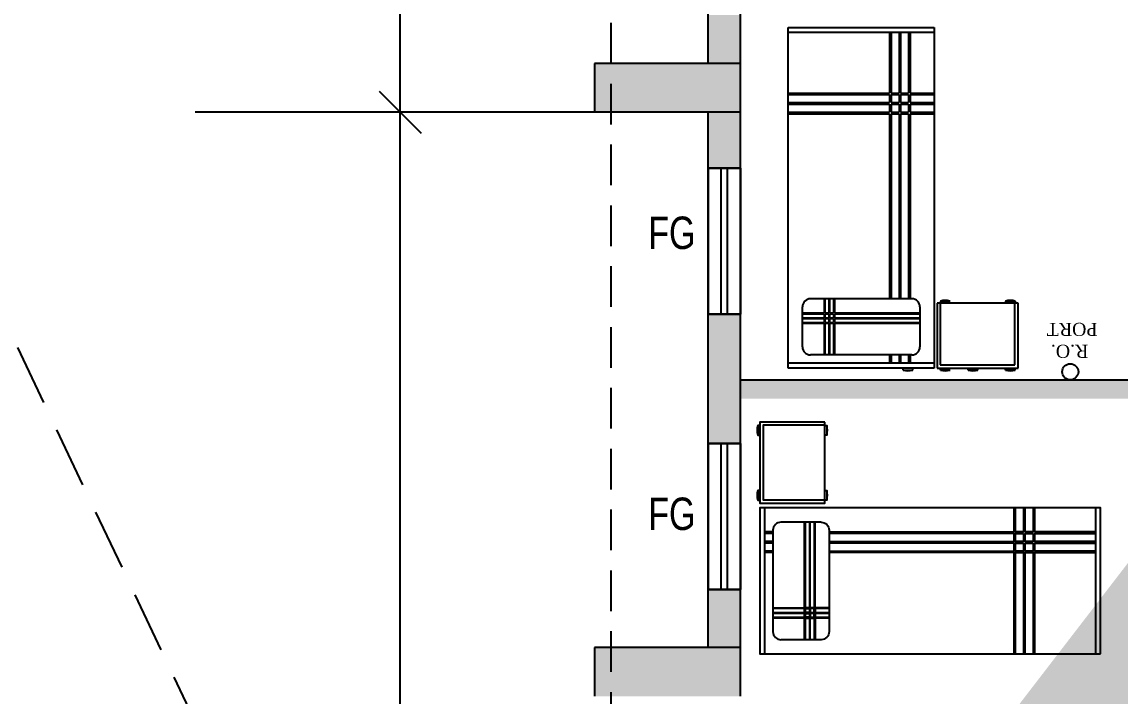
# Model space of a CAD drawing. Extents: x 11034434 to 11724204, y -4674497 to -3911811.
# Drawn here: x 11635964 to 11642733, y -4554832 to -4550677 of the extents above; entities that cross this region are included whole.
import ezdxf

# ---------------------------------------------------------------- set-up
doc = ezdxf.new("R2010")
doc.units = 0
doc.header["$MEASUREMENT"] = 0
doc.linetypes.add('DASHED', pattern=[0.75, 0.5, -0.25])
doc.linetypes.add('DASHED2', pattern=[0.375, 0.25, -0.125])
doc.layers.get('0').update_dxf_attribs({"color": 251, "linetype": 'CONTINUOUS'})
doc.layers.add('HATCH', color=251, linetype='CONTINUOUS')
doc.layers.add('HS', color=251, linetype='CONTINUOUS')
doc.layers.add('OT TEXT', color=251, linetype='CONTINUOUS', lineweight=5)
doc.styles.add('ARIAL', font='arial.ttf', dxfattribs={"width": 0.75})
doc.styles.get("Standard").update_dxf_attribs({"font": 'arial.ttf'})

msp = doc.modelspace()

# ---------------------------------------------------------------- hatches: boundary and pattern name
at = {"layer": 'HATCH', "ltscale": 500}
h = msp.add_hatch(color=251, dxfattribs=at)
h.dxf.hatch_style = 1
h.paths.add_polyline_path([(11633364, -4566323), (11633664, -4566323), (11633664, -4567223), (11633364, -4567223)])
h.paths.add_polyline_path([(11676774, -4570188), (11677674, -4570188), (11677674, -4570488), (11676774, -4570488)])
h.paths.add_polyline_path([(11651189, -4576253), (11651489, -4576253), (11651489, -4577153), (11651189, -4577153)])
h.paths.add_polyline_path([(11673574, -4576253), (11674174, -4576253), (11674174, -4576553), (11673574, -4576553)])
h.paths.add_polyline_path([(11629934, -4558133), (11630684, -4558133), (11630684, -4558433), (11629934, -4558433)])
h.paths.add_polyline_path([(11629934, -4561663), (11630834, -4561663), (11630834, -4561963), (11629934, -4561963)])
h.paths.add_polyline_path([(11666915.7, -4576153), (11667744, -4576153), (11667744, -4576453), (11666915.7, -4576453)])
h.paths.add_polyline_path([(11643159, -4575553), (11643459, -4575553), (11643459, -4576453), (11643159, -4576453)])
h.paths.add_polyline_path([(11636989, -4575703), (11637289, -4575703), (11637289, -4576453), (11636989, -4576453)])
h.paths.add_polyline_path([(11636664, -4576478), (11636964, -4576478), (11636964, -4577228), (11636664, -4577228)])
h.paths.add_polyline_path([(11629934, -4547263), (11630684, -4547263), (11630684, -4547563), (11629934, -4547563)])
h.paths.add_polyline_path([(11676774, -4547263), (11677674, -4547263), (11677674, -4547563), (11676774, -4547563)])
h.paths.add_polyline_path([(11629834, -4566323), (11630134, -4566323), (11630134, -4567223), (11629834, -4567223)])
h.paths.add_polyline_path([(11636664, -4575703), (11636964, -4575703), (11636964, -4576453), (11636664, -4576453)])
h.paths.add_polyline_path([(11676674, -4533533), (11676974, -4533533), (11676974, -4532554.7), (11676674, -4532554.7)])
h.paths.add_polyline_path([(11629934, -4554533), (11630684, -4554533), (11630684, -4554833), (11629934, -4554833)])
h.paths.add_polyline_path([(11658389, -4576253), (11658689, -4576253), (11658689, -4577153), (11658389, -4577153)])
h.paths.add_polyline_path([(11676774, -4527303), (11677674, -4527303), (11677674, -4527603), (11676774, -4527603)])
h.paths.add_polyline_path([(11676774, -4543663), (11677674, -4543663), (11677674, -4543963), (11676774, -4543963)])
h.paths.add_polyline_path([(11629934, -4550933), (11630684, -4550933), (11630684, -4551233), (11629934, -4551233)])
h.paths.add_polyline_path([(11661989, -4570223), (11662289, -4570223), (11662289, -4571123), (11661989, -4571123)])
h.paths.add_polyline_path([(11676774, -4550933), (11677674, -4550933), (11677674, -4551233), (11676774, -4551233)])
h.paths.add_polyline_path([(11634979, -4536533), (11635279, -4536533), (11635279, -4537133), (11634979, -4537133)])
h.paths.add_polyline_path([(11629934, -4536533), (11630834, -4536533), (11630834, -4536833), (11629934, -4536833)])
h.paths.add_polyline_path([(11676774, -4536533), (11677574, -4536533), (11677574, -4536833), (11676774, -4536833)])
h.paths.add_polyline_path([(11673574, -4565263), (11674272.9, -4565263), (11674272.9, -4565563), (11673574, -4565563)])
h.paths.add_polyline_path([(11670744, -4576153), (11671572.3, -4576153), (11671572.3, -4576453), (11670744, -4576453)])
h.paths.add_polyline_path([(11676774, -4558133), (11677674, -4558133), (11677674, -4558433), (11676774, -4558433)])
h.paths.add_polyline_path([(11634979, -4532933), (11635279, -4532933), (11635279, -4533533), (11634979, -4533533)])
h.paths.add_polyline_path([(11635304, -4532933), (11635604, -4532933), (11635604, -4533533), (11635304, -4533533)])
h.paths.add_polyline_path([(11631314, -4532633), (11631614, -4532633), (11631614, -4533533), (11631314, -4533533)])
h.paths.add_polyline_path([(11676774, -4576153), (11677674, -4576153), (11677674, -4576453), (11676774, -4576453)])
h.paths.add_polyline_path([(11649424, -4525003), (11649724, -4525003), (11649724, -4525903), (11649424, -4525903)])
h.paths.add_polyline_path([(11655454, -4525003), (11655754, -4525003), (11655754, -4525903), (11655454, -4525903)])
h.paths.add_polyline_path([(11633364, -4575703), (11633664, -4575703), (11633664, -4576453), (11633364, -4576453)])
h.paths.add_polyline_path([(11635304, -4536533), (11635604, -4536533), (11635604, -4537133), (11635304, -4537133)])
h.paths.add_polyline_path([(11646124, -4525003), (11646424, -4525003), (11646424, -4525903), (11646124, -4525903)])
h.paths.add_polyline_path([(11631314, -4526753), (11631614, -4526753), (11631614, -4527503), (11631314, -4527503)])
h.paths.add_polyline_path([(11634979, -4540133), (11635279, -4540133), (11635279, -4540733), (11634979, -4540733)])
h.paths.add_polyline_path([(11635304, -4540733), (11635604, -4540733), (11635604, -4540133), (11635304, -4540133)])
h.paths.add_polyline_path([(11633364, -4561213), (11633664, -4561213), (11633664, -4561963), (11633364, -4561963)])
h.paths.add_polyline_path([(11634979, -4526753), (11635279, -4526753), (11635279, -4527503), (11634979, -4527503)])
h.paths.add_polyline_path([(11632914, -4576478), (11633664, -4576478), (11633664, -4576778), (11632914, -4576778)])
h.paths.add_polyline_path([(11661989, -4576253), (11662289, -4576253), (11662289, -4577153), (11661989, -4577153)])
h.paths.add_polyline_path([(11633364, -4570223), (11633664, -4570223), (11633664, -4570973), (11633364, -4570973)])
h.paths.add_polyline_path([(11654789, -4576253), (11655089, -4576253), (11655089, -4577153), (11654789, -4577153)])
h.paths.add_polyline_path([(11676774, -4540133), (11677674, -4540133), (11677674, -4540433), (11676774, -4540433)])
h.paths.add_polyline_path([(11629934, -4543663), (11630684, -4543663), (11630684, -4543963), (11629934, -4543963)])
h.paths.add_polyline_path([(11670744, -4576478), (11671344, -4576478), (11671344, -4576778), (11670744, -4576778)])
h.paths.add_polyline_path([(11629659, -4576478), (11630409, -4576478), (11630409, -4576778), (11629659, -4576778)])
h.paths.add_polyline_path([(11667144, -4576478), (11667744, -4576478), (11667744, -4576778), (11667144, -4576778)])
h.paths.add_polyline_path([(11630834, -4540133), (11629934, -4540133), (11629934, -4540433), (11630834, -4540433)])
h.paths.add_polyline_path([(11643159, -4570223), (11643459, -4570223), (11643459, -4571123), (11643159, -4571123)])
h.paths.add_polyline_path([(11647589, -4576253), (11647889, -4576253), (11647889, -4577153), (11647589, -4577153)])
h.paths.add_polyline_path([(11667444, -4570223), (11667744, -4570223), (11667744, -4571123), (11667444, -4571123)])
h.paths.add_polyline_path([(11676774, -4561663), (11677674, -4561663), (11677674, -4561963), (11676774, -4561963)])
h.paths.add_polyline_path([(11676774, -4566923), (11677752.3, -4566923), (11677752.3, -4567223), (11676774, -4567223)])
h.paths.add_polyline_path([(11637734, -4526603), (11638034, -4526603), (11638034, -4527503), (11637734, -4527503)])
edge = h.paths.add_edge_path()
edge.add_line((11658239, -4526603), (11658239, -4527503))
edge.add_line((11670744, -4567223), (11671722.3, -4567223))
edge.add_line((11636664, -4561213), (11636664, -4561963))
edge.add_line((11658539, -4533533), (11658539, -4532633))
edge.add_line((11636964, -4570973), (11636964, -4570223))
edge.add_line((11636989, -4570223), (11636989, -4570973))
h.paths.add_polyline_path([(11655454, -4566923), (11656354, -4566923), (11656354, -4567223), (11655454, -4567223)], flags=17)
h.paths.add_polyline_path([(11640094, -4566323), (11640394, -4566323), (11640394, -4567223), (11640094, -4567223)], flags=17)
h.paths.add_polyline_path([(11636989, -4566473), (11637289, -4566473), (11637289, -4567223), (11636989, -4567223)], flags=17)
h.paths.add_polyline_path([(11636989, -4570223), (11637289, -4570223), (11637289, -4570973), (11636989, -4570973)], flags=17)
h.paths.add_polyline_path([(11645445.7, -4566923), (11646424, -4566923), (11646424, -4567223), (11645445.7, -4567223)], flags=17)
h.paths.add_polyline_path([(11647249.9, -4570223), (11648228.1, -4570223), (11648228.1, -4570523), (11647249.9, -4570523)], flags=17)
h.paths.add_polyline_path([(11660814, -4566923), (11661714, -4566923), (11661714, -4567223), (11660814, -4567223)], flags=17)
h.paths.add_polyline_path([(11649424, -4566923), (11650402.3, -4566923), (11650402.3, -4567223), (11649424, -4567223)], flags=17)
h.paths.add_polyline_path([(11666844, -4566923), (11667744, -4566923), (11667744, -4567223), (11666844, -4567223)], flags=17)
h.paths.add_polyline_path([(11636664, -4566473), (11636964, -4566473), (11636964, -4567223), (11636664, -4567223)], flags=17)
h.paths.add_polyline_path([(11636664, -4570223), (11636964, -4570223), (11636964, -4570973), (11636664, -4570973)], flags=17)
h.paths.add_polyline_path([(11660814, -4540133), (11661714, -4540133), (11661714, -4540433), (11660814, -4540433)], flags=17)
h.paths.add_polyline_path([(11655454, -4532933), (11655754, -4532933), (11655754, -4533533), (11655454, -4533533)], flags=16)
h.paths.add_polyline_path([(11655454, -4547263), (11656354, -4547263), (11656354, -4547563), (11655454, -4547563)], flags=17)
h.paths.add_polyline_path([(11652224, -4531073), (11652824, -4531073), (11652824, -4531373), (11652224, -4531373)], flags=17)
h.paths.add_polyline_path([(11652224, -4533233), (11652824, -4533233), (11652824, -4533533), (11652224, -4533533)], flags=16)
h.paths.add_polyline_path([(11660814, -4561663), (11661714, -4561663), (11661714, -4561963), (11660814, -4561963)], flags=17)
h.paths.add_polyline_path([(11636664, -4561213), (11636964, -4561213), (11636964, -4561963), (11636664, -4561963)], flags=17)
h.paths.add_polyline_path([(11646424, -4551233), (11645524, -4551233), (11645524, -4550933), (11646424, -4550933)], flags=17)
h.paths.add_polyline_path([(11639494, -4558133), (11640394, -4558133), (11640394, -4558433), (11639494, -4558433)], flags=17)
h.paths.add_polyline_path([(11646124, -4561363), (11646424, -4561363), (11646424, -4562263), (11646124, -4562263)], flags=17)
h.paths.add_polyline_path([(11639494, -4561663), (11640394, -4561663), (11640394, -4561963), (11639494, -4561963)], flags=17)
h.paths.add_polyline_path([(11655454, -4558133), (11656354, -4558133), (11656354, -4558433), (11655454, -4558433)], flags=17)
h.paths.add_polyline_path([(11636989, -4561213), (11637289, -4561213), (11637289, -4561963), (11636989, -4561963)], flags=17)
h.paths.add_polyline_path([(11639494, -4554533), (11640394, -4554533), (11640394, -4554833), (11639494, -4554833)], flags=17)
h.paths.add_polyline_path([(11660814, -4543663), (11661714, -4543663), (11661714, -4543963), (11660814, -4543963)], flags=17)
h.paths.add_polyline_path([(11660814, -4554533), (11661714, -4554533), (11661714, -4554833), (11660814, -4554833)], flags=17)
h.paths.add_polyline_path([(11660814, -4550933), (11661714, -4550933), (11661714, -4551233), (11660814, -4551233)], flags=17)
h.paths.add_polyline_path([(11664314, -4565263), (11664914, -4565263), (11664914, -4565563), (11664314, -4565563)], flags=17)
h.paths.add_polyline_path([(11670744, -4547263), (11671644, -4547263), (11671644, -4547563), (11670744, -4547563)], flags=17)
h.paths.add_polyline_path([(11666844, -4547263), (11667744, -4547263), (11667744, -4547563), (11666844, -4547563)], flags=17)
h.paths.add_polyline_path([(11649424, -4554233), (11649724, -4554233), (11649724, -4555133), (11649424, -4555133)], flags=17)
h.paths.add_polyline_path([(11655454, -4554533), (11656354, -4554533), (11656354, -4554833), (11655454, -4554833)], flags=17)
h.paths.add_polyline_path([(11670744, -4566923), (11671722.3, -4566923), (11671722.3, -4567223), (11670744, -4567223)], flags=17)
h.paths.add_polyline_path([(11646124, -4554233), (11646424, -4554233), (11646424, -4555133), (11646124, -4555133)], flags=17)
h.paths.add_polyline_path([(11667444, -4554233), (11667744, -4554233), (11667744, -4555133), (11667444, -4555133)], flags=17)
h.paths.add_polyline_path([(11649424, -4547263), (11650324, -4547263), (11650324, -4547563), (11649424, -4547563)], flags=17)
h.paths.add_polyline_path([(11662541.5, -4533233), (11663441.5, -4533233), (11663441.5, -4533533), (11662541.5, -4533533)], flags=17)
h.paths.add_polyline_path([(11666844, -4533233), (11667744, -4533233), (11667744, -4533533), (11666844, -4533533)], flags=17)
h.paths.add_polyline_path([(11670744, -4533233), (11671644, -4533233), (11671644, -4533533), (11670744, -4533533)], flags=17)
h.paths.add_polyline_path([(11655454, -4550933), (11656354, -4550933), (11656354, -4551233), (11655454, -4551233)], flags=17)
h.paths.add_polyline_path([(11649424, -4550933), (11650324, -4550933), (11650324, -4551233), (11649424, -4551233)], flags=17)
h.paths.add_polyline_path([(11642994, -4565263), (11643594, -4565263), (11643594, -4565563), (11642994, -4565563)], flags=17)
h.paths.add_polyline_path([(11655454, -4540133), (11656354, -4540133), (11656354, -4540433), (11655454, -4540433)], flags=17)
h.paths.add_polyline_path([(11639494, -4550933), (11640394, -4550933), (11640394, -4551233), (11639494, -4551233)], flags=17)
h.paths.add_polyline_path([(11670744, -4550933), (11671644, -4550933), (11671644, -4551233), (11670744, -4551233)], flags=17)
h.paths.add_polyline_path([(11666844, -4550933), (11667744, -4550933), (11667744, -4551233), (11666844, -4551233)], flags=17)
h.paths.add_polyline_path([(11670744, -4554233), (11671044, -4554233), (11671044, -4555133), (11670744, -4555133)], flags=17)
h.paths.add_polyline_path([(11649424, -4557833), (11649724, -4557833), (11649724, -4558733), (11649424, -4558733)], flags=17)
h.paths.add_polyline_path([(11670744, -4561363), (11671044, -4561363), (11671044, -4562263), (11670744, -4562263)], flags=17)
h.paths.add_polyline_path([(11655454, -4543663), (11656354, -4543663), (11656354, -4543963), (11655454, -4543963)], flags=17)
h.paths.add_polyline_path([(11667444, -4543363), (11667744, -4543363), (11667744, -4544263), (11667444, -4544263)], flags=17)
h.paths.add_polyline_path([(11670744, -4543363), (11671044, -4543363), (11671044, -4544263), (11670744, -4544263)], flags=17)
h.paths.add_polyline_path([(11645524, -4547263), (11646424, -4547263), (11646424, -4547563), (11645524, -4547563)], flags=17)
h.paths.add_polyline_path([(11660618.7, -4547262.8), (11661714, -4547263), (11661714, -4547563), (11660618.7, -4547562.8)], flags=17)
h.paths.add_polyline_path([(11639494, -4547263), (11640394, -4547263), (11640394, -4547563), (11639494, -4547563)], flags=17)
h.paths.add_polyline_path([(11654449.9, -4570223), (11655428.1, -4570223), (11655428.1, -4570523), (11654449.9, -4570523)], flags=17)
h.paths.add_polyline_path([(11646124, -4557833), (11646424, -4557833), (11646424, -4558733), (11646124, -4558733)], flags=17)
h.paths.add_polyline_path([(11641979, -4527503), (11642279, -4527503), (11642279, -4526703), (11641979, -4526703)], flags=17)
h.paths.add_polyline_path([(11670744, -4539833), (11671044, -4539833), (11671044, -4540733), (11670744, -4540733)], flags=17)
h.paths.add_polyline_path([(11646124, -4530473), (11646424, -4530473), (11646424, -4531373), (11646124, -4531373)], flags=17)
h.paths.add_polyline_path([(11660814, -4536533), (11661714, -4536533), (11661714, -4536833), (11660814, -4536833)], flags=17)
h.paths.add_polyline_path([(11655454, -4530473), (11655754, -4530473), (11655754, -4531373), (11655454, -4531373)], flags=17)
h.paths.add_polyline_path([(11641979, -4532633), (11642279, -4532633), (11642279, -4533533), (11641979, -4533533)], flags=17)
h.paths.add_polyline_path([(11658239, -4532633), (11658539, -4532633), (11658539, -4533533), (11658239, -4533533)], flags=16)
h.paths.add_polyline_path([(11639494, -4536533), (11640394, -4536533), (11640394, -4536833), (11639494, -4536833)], flags=17)
h.paths.add_polyline_path([(11649424, -4536533), (11650069, -4536533), (11650069, -4536833), (11649424, -4536833)], flags=17)
h.paths.add_polyline_path([(11637734, -4532633), (11638034, -4532633), (11638034, -4533533), (11637734, -4533533)], flags=17)
h.paths.add_polyline_path([(11667444, -4526603), (11667744, -4526603), (11667744, -4527503), (11667444, -4527503)], flags=17)
h.paths.add_polyline_path([(11646124, -4532633), (11646424, -4532633), (11646424, -4533533), (11646124, -4533533)], flags=17)
h.paths.add_polyline_path([(11662841.5, -4526603), (11663141.5, -4526603), (11663141.5, -4527503), (11662841.5, -4527503)], flags=17)
h.paths.add_polyline_path([(11670744, -4536533), (11671644, -4536533), (11671644, -4536833), (11670744, -4536833)], flags=17)
h.paths.add_polyline_path([(11646124, -4543363), (11646424, -4543363), (11646424, -4544263), (11646124, -4544263)], flags=17)
h.paths.add_polyline_path([(11639494, -4540133), (11640394, -4540133), (11640394, -4540433), (11639494, -4540433)], flags=17)
h.paths.add_polyline_path([(11658239, -4526603), (11658539, -4526603), (11658539, -4527503), (11658239, -4527503)], flags=17)
h.paths.add_polyline_path([(11666844, -4536533), (11667744, -4536533), (11667744, -4536833), (11666844, -4536833)], flags=17)
h.paths.add_polyline_path([(11670744, -4526603), (11671044, -4526603), (11671044, -4527503), (11670744, -4527503)], flags=17)
h.paths.add_polyline_path([(11658049.9, -4570223), (11659028.1, -4570223), (11659028.1, -4570523), (11658049.9, -4570523)], flags=17)
h.paths.add_polyline_path([(11655454, -4536533), (11656354, -4536533), (11656354, -4536833), (11655454, -4536833)], flags=17)
h.paths.add_polyline_path([(11655454, -4561663), (11656354, -4561663), (11656354, -4561963), (11655454, -4561963)], flags=17)
h.paths.add_polyline_path([(11649424, -4539833), (11649724, -4539833), (11649724, -4540733), (11649424, -4540733)], flags=17)
h.paths.add_polyline_path([(11660814, -4558133), (11661714, -4558133), (11661714, -4558433), (11660814, -4558433)], flags=17)
h.paths.add_polyline_path([(11646124, -4540733), (11646424, -4540733), (11646424, -4539835.4), (11646124, -4539835.4)], flags=17)
h.paths.add_polyline_path([(11667444, -4557833), (11667744, -4557833), (11667744, -4558733), (11667444, -4558733)], flags=17)
h.paths.add_polyline_path([(11649424, -4561363), (11649724, -4561363), (11649724, -4562263), (11649424, -4562263)], flags=17)
h.paths.add_polyline_path([(11670744, -4557833), (11671044, -4557833), (11671044, -4558733), (11670744, -4558733)], flags=17)
h.paths.add_polyline_path([(11645445.7, -4536533), (11646424, -4536533), (11646424, -4536833), (11645445.7, -4536833)], flags=17)
h.paths.add_polyline_path([(11667444, -4561363), (11667744, -4561363), (11667744, -4562263), (11667444, -4562263)], flags=17)
h.paths.add_polyline_path([(11649424, -4543363), (11649724, -4543363), (11649724, -4544263), (11649424, -4544263)], flags=17)
h.paths.add_polyline_path([(11639494, -4543663), (11640394, -4543663), (11640394, -4543963), (11639494, -4543963)], flags=17)
h.paths.add_polyline_path([(11667444, -4539833), (11667744, -4539833), (11667744, -4540733), (11667444, -4540733)], flags=17)
h.paths.add_polyline_path([(11671044, -4570280.2), (11670744, -4570280.2), (11670744, -4571201.3), (11671044, -4571201.3)])
at = {"layer": 'HS', "lineweight": -3, "ltscale": 500}
h = msp.add_hatch(color=256, dxfattribs=at)
h.dxf.hatch_style = 1
h.paths.add_polyline_path([(11640394, -4547903), (11640394, -4547563), (11640194, -4547563), (11640194, -4547903)])
h.paths.add_polyline_path([(11640194, -4550933), (11640194, -4550633), (11640394, -4550633), (11640394, -4550933)])
h = msp.add_hatch(color=256, dxfattribs=at)
h.dxf.hatch_style = 1
h.paths.add_polyline_path([(11640394, -4553275), (11640394, -4552478), (11640194, -4552478), (11640194, -4553275), (11640394, -4553275)])
h.paths.add_polyline_path([(11640394, -4554533), (11640394, -4554175), (11640194, -4554175), (11640194, -4554533)])
h.paths.add_polyline_path([(11640394, -4551578), (11640394, -4551233), (11640194, -4551233), (11640194, -4551578)])
h = msp.add_hatch(color=256, dxfattribs=at)
h.dxf.hatch_style = 1
h.paths.add_polyline_path([(11646309, -4552998), (11646309, -4552883), (11640394, -4552883), (11640394, -4552998)])

# ---------------------------------------------------------------- linework, layer by layer
at = {"lineweight": 25}
for p, q in [((11638295.4, -4562023), (11638295.4, -4540173)), ((11640394, -4551233), (11640394, -4546824)), ((11640194, -4550933), (11640194, -4547563)), ((11640687.4, -4552810.3), (11640687.4, -4550710.3)), ((11640687.4, -4550710.3), (11641587.4, -4550710.3)), ((11640687.4, -4550739.8), (11641587.4, -4550739.8)), ((11641587.4, -4550710.3), (11641587.4, -4552810.3)), ((11640394, -4550933), (11639494, -4550933)), ((11639494, -4550933), (11639494, -4551233)), ((11640394, -4551233), (11637031.8, -4551233)), ((11640194, -4554533), (11640194, -4551233)), ((11640394, -4554533), (11640394, -4551233)), ((11640194, -4551578), (11640194, -4552478)), ((11640194, -4551578), (11640394, -4551578)), ((11640274, -4552478), (11640274, -4551578)), ((11640314, -4552478), (11640314, -4551578)), ((11640394, -4551578), (11640394, -4552478)), ((11640775.6, -4552680.1), (11640775.6, -4552432.6)), ((11641450.1, -4552383.4), (11640824.8, -4552383.4)), ((11641499.3, -4552432.6), (11641499.3, -4552680.1)), ((11642104.9, -4552410.3), (11641604.9, -4552410.3)), ((11641604.9, -4552410.3), (11641604.9, -4552810.3)), ((11641624.6, -4552410.3), (11641624.6, -4552790.6)), ((11641626, -4552398.1), (11641626, -4552410.3)), ((11641626, -4552398.1), (11641685.1, -4552398.1)), ((11642027, -4552398.1), (11642027, -4552410.3)), ((11642027, -4552398.1), (11642086.1, -4552398.1)), ((11642085.2, -4552790.6), (11642085.2, -4552410.3)), ((11642086.1, -4552398.1), (11642086.1, -4552410.3)), ((11642104.9, -4552810.3), (11642104.9, -4552410.3)), ((11640194, -4552478), (11640394, -4552478)), ((11641587.4, -4552780.8), (11640687.4, -4552780.8)), ((11641450.1, -4552729.3), (11640824.8, -4552729.3)), ((11641587.4, -4552810.3), (11640687.4, -4552810.3)), ((11641396, -4552822.5), (11641396, -4552810.3)), ((11641396, -4552822.5), (11641455.1, -4552822.5)), ((11641455.1, -4552822.5), (11641455.1, -4552810.3)), ((11641604.9, -4552810.3), (11642104.9, -4552810.3)), ((11641624.6, -4552790.6), (11642085.2, -4552790.6)), ((11641626, -4552822.5), (11641626, -4552810.3)), ((11641626, -4552822.5), (11641685.1, -4552822.5)), ((11641797, -4552822.5), (11641797, -4552810.3)), ((11641797, -4552822.5), (11641856.1, -4552822.5)), ((11641856.1, -4552822.5), (11641856.1, -4552810.3)), ((11642027, -4552822.5), (11642027, -4552810.3)), ((11642027, -4552822.5), (11642086.1, -4552822.5)), ((11642086.1, -4552822.5), (11642086.1, -4552810.3)), ((11640394, -4552883), (11646309, -4552883)), ((11640194, -4553275), (11640194, -4554175)), ((11640194, -4553275), (11640394, -4553275)), ((11640274, -4554175), (11640274, -4553275)), ((11640314, -4554175), (11640314, -4553275)), ((11640394, -4553275), (11640394, -4554175)), ((11640394, -4554533), (11640394, -4553333)), ((11640542.3, -4553672.5), (11640542.3, -4554572.5)), ((11642583.3, -4554572.5), (11642583.3, -4553672.5)), ((11640890.5, -4553760.6), (11640643.1, -4553760.6)), ((11640194, -4554175), (11640394, -4554175)), ((11640394, -4554533), (11639494, -4554533)), ((11639494, -4554533), (11639494, -4554833)), ((11640394, -4554833), (11640394, -4554533))]:
    msp.add_line(p, q, dxfattribs=at)
at = {"linetype": 'DASHED2', "lineweight": 25, "ltscale": 1500}
msp.add_line((11640194, -4561663), (11630134, -4540433), dxfattribs=at)
at = {"linetype": 'DASHED', "lineweight": 25, "ltscale": 500}
msp.add_line((11639594, -4540933), (11639594, -4561163), dxfattribs=at)
at = {"lineweight": 25, "ltscale": 0.75}
for p, q in [((11641311.8, -4550739.8), (11641311.8, -4551115.2)), ((11641321.7, -4550739.8), (11641321.7, -4551115.2)), ((11641370.9, -4550739.8), (11641370.9, -4551115.2)), ((11641380.7, -4550739.8), (11641380.7, -4551115.2)), ((11641430, -4550739.8), (11641430, -4551115.2)), ((11641439.8, -4550739.8), (11641439.8, -4551115.2)), ((11640687.4, -4551115.2), (11641311.8, -4551115.2)), ((11640687.4, -4551125), (11641311.8, -4551125)), ((11641311.8, -4551125), (11641311.8, -4551174.2)), ((11641321.7, -4551115.2), (11641370.9, -4551115.2)), ((11641321.7, -4551125), (11641321.7, -4551174.2)), ((11641321.7, -4551125), (11641370.9, -4551125)), ((11641370.9, -4551125), (11641370.9, -4551174.2)), ((11641380.7, -4551115.2), (11641430, -4551115.2)), ((11641380.7, -4551125), (11641380.7, -4551174.2)), ((11641380.7, -4551125), (11641430, -4551125)), ((11641430, -4551125), (11641430, -4551174.2)), ((11641439.8, -4551115.2), (11641587.4, -4551115.2)), ((11641439.8, -4551125), (11641439.8, -4551174.2)), ((11641439.8, -4551125), (11641587.4, -4551125)), ((11640687.4, -4551174.2), (11641311.8, -4551174.2)), ((11640687.4, -4551184.1), (11641311.8, -4551184.1)), ((11641311.8, -4551184.1), (11641311.8, -4551233.3)), ((11641321.7, -4551174.2), (11641370.9, -4551174.2)), ((11641321.7, -4551184.1), (11641321.7, -4551233.3)), ((11641321.7, -4551184.1), (11641370.9, -4551184.1)), ((11641370.9, -4551184.1), (11641370.9, -4551233.3)), ((11641380.7, -4551174.2), (11641430, -4551174.2)), ((11641380.7, -4551184.1), (11641380.7, -4551233.3)), ((11641380.7, -4551184.1), (11641430, -4551184.1)), ((11641430, -4551184.1), (11641430, -4551233.3)), ((11641439.8, -4551174.2), (11641587.4, -4551174.2)), ((11641439.8, -4551184.1), (11641439.8, -4551233.3)), ((11641439.8, -4551184.1), (11641587.4, -4551184.1)), ((11640687.4, -4551233.3), (11641311.8, -4551233.3)), ((11640687.4, -4551243.1), (11641311.8, -4551243.1)), ((11641311.8, -4551243.1), (11641311.8, -4552383.4)), ((11641321.7, -4551233.3), (11641370.9, -4551233.3)), ((11641321.7, -4551243.1), (11641321.7, -4552383.4)), ((11641321.7, -4551243.1), (11641370.9, -4551243.1)), ((11641370.9, -4551243.1), (11641370.9, -4552383.4)), ((11641380.7, -4551233.3), (11641430, -4551233.3)), ((11641380.7, -4551243.1), (11641380.7, -4552383.4)), ((11641380.7, -4551243.1), (11641430, -4551243.1)), ((11641430, -4551243.1), (11641430, -4552383.4)), ((11641439.8, -4551233.3), (11641587.4, -4551233.3)), ((11641439.8, -4551243.1), (11641439.8, -4552383.4)), ((11641439.8, -4551243.1), (11641587.4, -4551243.1)), ((11640908.3, -4552383.4), (11640908.3, -4552470.3)), ((11640913.2, -4552383.4), (11640913.2, -4552470.3)), ((11640937.9, -4552383.4), (11640937.9, -4552470.3)), ((11640942.8, -4552383.4), (11640942.8, -4552470.3)), ((11640967.4, -4552383.4), (11640967.4, -4552470.3)), ((11640972.3, -4552383.4), (11640972.3, -4552470.3)), ((11640775.6, -4552470.3), (11640908.3, -4552470.3)), ((11640775.6, -4552475.2), (11640908.3, -4552475.2)), ((11640775.6, -4552499.8), (11640908.3, -4552499.8)), ((11640775.6, -4552504.8), (11640908.3, -4552504.8)), ((11640908.3, -4552475.2), (11640908.3, -4552499.8)), ((11640908.3, -4552504.8), (11640908.3, -4552529.4)), ((11640913.2, -4552470.3), (11640937.9, -4552470.3)), ((11640913.2, -4552475.2), (11640913.2, -4552499.8)), ((11640913.2, -4552475.2), (11640937.9, -4552475.2)), ((11640913.2, -4552499.8), (11640937.9, -4552499.8)), ((11640913.2, -4552504.8), (11640913.2, -4552529.4)), ((11640913.2, -4552504.8), (11640937.9, -4552504.8)), ((11640937.9, -4552475.2), (11640937.9, -4552499.8)), ((11640937.9, -4552504.8), (11640937.9, -4552529.4)), ((11640942.8, -4552470.3), (11640967.4, -4552470.3)), ((11640942.8, -4552475.2), (11640967.4, -4552475.2)), ((11640942.8, -4552475.2), (11640942.8, -4552499.8)), ((11640942.8, -4552499.8), (11640967.4, -4552499.8)), ((11640942.8, -4552504.8), (11640967.4, -4552504.8)), ((11640942.8, -4552504.8), (11640942.8, -4552529.4)), ((11640967.4, -4552475.2), (11640967.4, -4552499.8)), ((11640967.4, -4552504.8), (11640967.4, -4552529.4)), ((11640972.3, -4552470.3), (11641499.3, -4552470.3)), ((11640972.3, -4552475.2), (11641499.3, -4552475.2)), ((11640972.3, -4552475.2), (11640972.3, -4552499.8)), ((11640972.3, -4552499.8), (11641499.3, -4552499.8)), ((11640972.3, -4552504.8), (11641499.3, -4552504.8)), ((11640972.3, -4552504.8), (11640972.3, -4552529.4)), ((11640775.6, -4552529.4), (11640908.3, -4552529.4)), ((11640775.6, -4552534.3), (11640908.3, -4552534.3)), ((11640908.3, -4552534.3), (11640908.3, -4552729.3)), ((11640913.2, -4552529.4), (11640937.9, -4552529.4)), ((11640913.2, -4552534.3), (11640913.2, -4552729.3)), ((11640913.2, -4552534.3), (11640937.9, -4552534.3)), ((11640937.9, -4552534.3), (11640937.9, -4552729.3)), ((11640942.8, -4552529.4), (11640967.4, -4552529.4)), ((11640942.8, -4552534.3), (11640942.8, -4552729.3)), ((11640942.8, -4552534.3), (11640967.4, -4552534.3)), ((11640967.4, -4552534.3), (11640967.4, -4552729.3)), ((11640972.3, -4552529.4), (11641499.3, -4552529.4)), ((11640972.3, -4552534.3), (11640972.3, -4552729.3)), ((11640972.3, -4552534.3), (11641499.3, -4552534.3)), ((11641311.8, -4552729.3), (11641311.8, -4552780.8)), ((11641321.7, -4552729.3), (11641321.7, -4552780.8)), ((11641370.9, -4552729.3), (11641370.9, -4552780.8)), ((11641380.7, -4552729.3), (11641380.7, -4552780.8)), ((11641430, -4552729.3), (11641430, -4552780.8)), ((11641439.8, -4552729.3), (11641439.8, -4552780.8)), ((11640593.8, -4553820.1), (11640542.3, -4553820.1)), ((11640593.8, -4553830), (11640542.3, -4553830)), ((11640593.8, -4553879.2), (11640542.3, -4553879.2)), ((11640593.8, -4553889), (11640542.3, -4553889)), ((11640593.8, -4553938.2), (11640542.3, -4553938.2)), ((11640593.8, -4553948.1), (11640542.3, -4553948.1))]:
    msp.add_line(p, q, dxfattribs=at)
at = {"linetype": 'ByBlock', "lineweight": 25}
msp.add_line((11638165.4, -4551103), (11638425.4, -4551363), dxfattribs=at)
at = {"lineweight": 25, "ltscale": 500}
for p, q in [((11640394, -4551578), (11640194, -4551578)), ((11640394, -4552478), (11640194, -4552478)), ((11640394, -4553275), (11640194, -4553275)), ((11640394, -4554175), (11640194, -4554175))]:
    msp.add_line(p, q, dxfattribs=at)
at = {"lineweight": 25}
for points in [[(11640512.8, -4553163.8), (11640500.6, -4553163.8), (11640500.6, -4553222.9), (11640512.8, -4553222.9)], [(11640912.8, -4553162.5), (11640532.5, -4553162.5), (11640532.5, -4553623.1), (11640912.8, -4553623.1)], [(11640912.8, -4553163.8), (11640925, -4553163.8), (11640925, -4553222.9), (11640912.8, -4553222.9)], [(11640512.8, -4553564.8), (11640500.6, -4553564.8), (11640500.6, -4553623.9), (11640512.8, -4553623.9)], [(11640912.8, -4553564.8), (11640925, -4553564.8), (11640925, -4553623.9), (11640912.8, -4553623.9)]]:
    msp.add_lwpolyline(points, dxfattribs=at)
for points in [[(11640912.8, -4553142.8), (11640512.8, -4553142.8), (11640512.8, -4553642.8), (11640912.8, -4553642.8)], [(11642612.8, -4554572.5), (11642612.8, -4553672.5), (11640512.8, -4553672.5), (11640512.8, -4554572.5)]]:
    msp.add_lwpolyline(points, close=True, dxfattribs=at)
at = {"lineweight": 25, "ltscale": 0.75}
for points in [[(11640939.7, -4553820.1), (11642080, -4553820.1), (11642080, -4553672.5)], [(11642139, -4553672.5), (11642139, -4553820.1), (11642089.8, -4553820.1), (11642089.8, -4553672.5)], [(11642198.1, -4553672.5), (11642198.1, -4553820.1), (11642148.9, -4553820.1), (11642148.9, -4553672.5)], [(11642583.3, -4553820.1), (11642207.9, -4553820.1), (11642207.9, -4553672.5)], [(11640593.8, -4554287.6), (11640788.8, -4554287.6), (11640788.8, -4553760.6)], [(11640818.4, -4553760.6), (11640818.4, -4554287.6), (11640793.8, -4554287.6), (11640793.8, -4553760.6)], [(11640847.9, -4553760.6), (11640847.9, -4554287.6), (11640823.3, -4554287.6), (11640823.3, -4553760.6)], [(11640939.7, -4554287.6), (11640852.8, -4554287.6), (11640852.8, -4553760.6)], [(11640939.7, -4553879.2), (11642080, -4553879.2), (11642080, -4553830), (11640939.7, -4553830)], [(11642583.3, -4553879.2), (11642207.9, -4553879.2), (11642207.9, -4553830), (11642583.3, -4553830)], [(11640939.7, -4553938.2), (11642080, -4553938.2), (11642080, -4553889), (11640939.7, -4553889)], [(11642583.3, -4553938.2), (11642207.9, -4553938.2), (11642207.9, -4553889), (11642583.3, -4553889)], [(11642080, -4554572.5), (11642080, -4553948.1), (11640939.7, -4553948.1)], [(11642089.8, -4554572.5), (11642089.8, -4553948.1), (11642139, -4553948.1), (11642139, -4554572.5)], [(11642148.9, -4554572.5), (11642148.9, -4553948.1), (11642198.1, -4553948.1), (11642198.1, -4554572.5)], [(11642207.9, -4554572.5), (11642207.9, -4553948.1), (11642583.3, -4553948.1)], [(11640593.8, -4554317.2), (11640788.8, -4554317.2), (11640788.8, -4554292.6), (11640593.8, -4554292.6)], [(11640593.8, -4554346.7), (11640788.8, -4554346.7), (11640788.8, -4554322.1), (11640593.8, -4554322.1)], [(11640939.7, -4554292.6), (11640852.8, -4554292.6), (11640852.8, -4554317.2), (11640939.7, -4554317.2)], [(11640939.7, -4554322.1), (11640852.8, -4554322.1), (11640852.8, -4554346.7), (11640939.7, -4554346.7)], [(11640788.8, -4554484.4), (11640788.8, -4554351.6), (11640593.8, -4554351.6)], [(11640793.8, -4554484.4), (11640793.8, -4554351.6), (11640818.4, -4554351.6), (11640818.4, -4554484.4)], [(11640823.3, -4554484.4), (11640823.3, -4554351.6), (11640847.9, -4554351.6), (11640847.9, -4554484.4)], [(11640939.7, -4554351.6), (11640852.8, -4554351.6), (11640852.8, -4554484.4)]]:
    msp.add_lwpolyline(points, dxfattribs=at)
at = {"lineweight": 25}
for points in [[(11640643.1, -4553760.6, 0.414214), (11640593.8, -4553809.8), (11640593.8, -4554435.2, 0.414214), (11640643.1, -4554484.4)], [(11640890.5, -4553760.6, -0.414214), (11640939.7, -4553809.8), (11640939.7, -4554435.2, -0.414214), (11640890.5, -4554484.4), (11640643.1, -4554484.4)]]:
    msp.add_lwpolyline(points, format="xyb", dxfattribs=at)
at = {"lineweight": 25, "ltscale": 0.75}
for points in [[(11642139, -4553830), (11642139, -4553879.2), (11642089.8, -4553879.2), (11642089.8, -4553830)], [(11642198.1, -4553830), (11642198.1, -4553879.2), (11642148.9, -4553879.2), (11642148.9, -4553830)], [(11642139, -4553889), (11642139, -4553938.2), (11642089.8, -4553938.2), (11642089.8, -4553889)], [(11642198.1, -4553889), (11642198.1, -4553938.2), (11642148.9, -4553938.2), (11642148.9, -4553889)], [(11640818.4, -4554317.2), (11640793.8, -4554317.2), (11640793.8, -4554292.6), (11640818.4, -4554292.6)], [(11640793.8, -4554346.7), (11640793.8, -4554322.1), (11640818.4, -4554322.1), (11640818.4, -4554346.7)], [(11640847.9, -4554292.6), (11640823.3, -4554292.6), (11640823.3, -4554317.2), (11640847.9, -4554317.2)], [(11640847.9, -4554346.7), (11640847.9, -4554322.1), (11640823.3, -4554322.1), (11640823.3, -4554346.7)]]:
    msp.add_lwpolyline(points, close=True, dxfattribs=at)
at = {"color": 1, "ltscale": 500}
msp.add_circle((11642426.5, -4552833.2), 49.8, dxfattribs=at)
for centre, radius, start, end in [((11640824.8, -4552432.6), 49.2, 89.99999, 179.99999), ((11641450.1, -4552432.6), 49.2, 359.99999, 89.99999), ((11641655.5, -4552484.3), 91.1, 71.07534, 108.92463), ((11642056.6, -4552484.3), 91.1, 71.07534, 108.92463), ((11640824.8, -4552680.1), 49.2, 179.99999, 269.99999), ((11641450.1, -4552680.1), 49.2, 269.99999, 359.99999), ((11641425.5, -4552736.3), 91.1, 251.07534, 288.92463), ((11641655.5, -4552736.3), 91.1, 251.07534, 288.92463), ((11641826.6, -4552736.3), 91.1, 251.07534, 288.92463), ((11642056.6, -4552736.3), 91.1, 251.07534, 288.92463), ((11640586.8, -4553193.4), 91.1, 161.07534, 198.92463), ((11640838.8, -4553193.4), 91.1, 341.07534, 18.92463), ((11640586.8, -4553594.4), 91.1, 161.07534, 198.92463), ((11640838.8, -4553594.4), 91.1, 341.07534, 18.92463)]:
    msp.add_arc(centre, radius, start, end)

# ---------------------------------------------------------------- texts
at = {"lineweight": 20, "style": 'ARIAL', "width": 0.75}
for p in [(11639824.7, -4552076.6), (11639824.7, -4553808.6)]:
    msp.add_text('FG', height=200, dxfattribs=at).set_placement(p)
at = {"layer": 'OT TEXT', "color": 117, "lineweight": 15, "insert": (11642437.6, -4552639.1), "char_height": 81, "width": 265.622, "attachment_point": 5, "rotation": 180}
msp.add_mtext('{\\fTimes New Roman|b0|i0|c0|p18;\\C5; R.O.\\PPORT }', dxfattribs=at)

doc.saveas('drawing.dxf')
